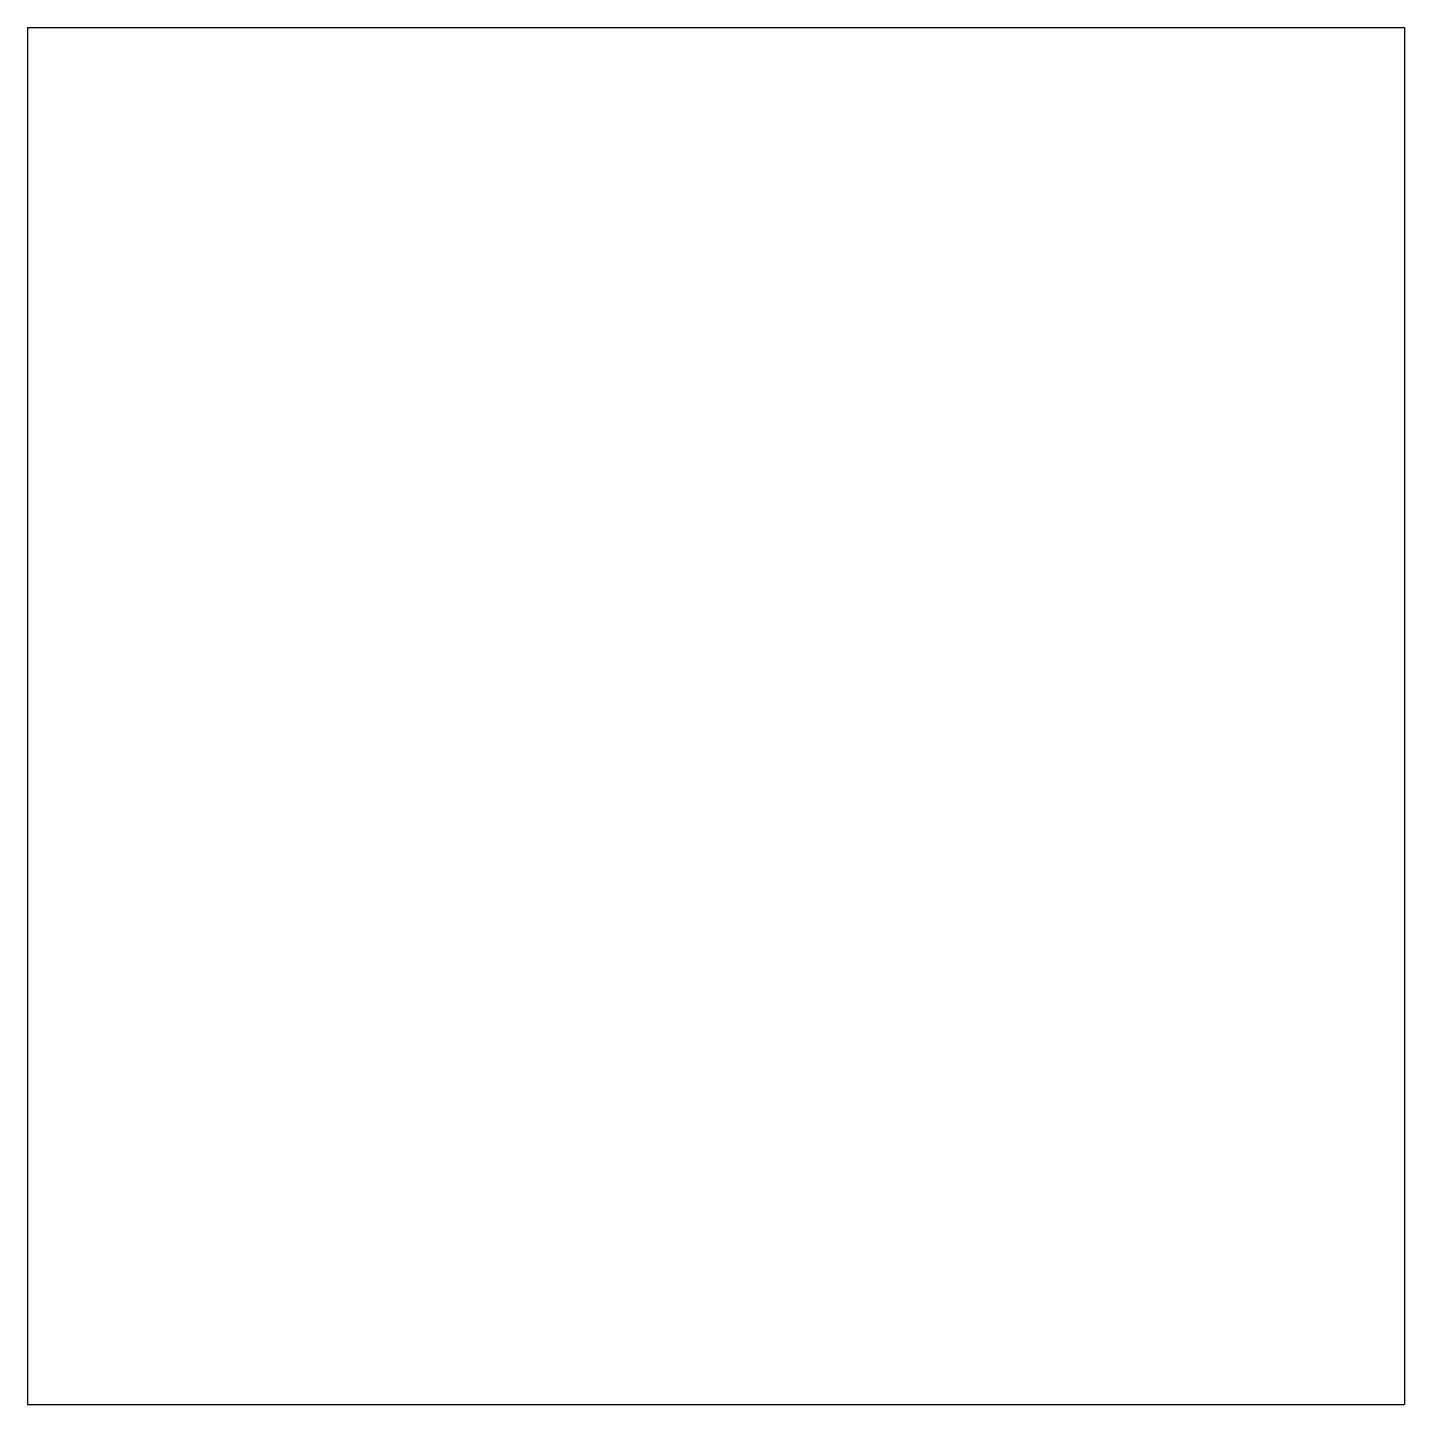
# Model space of a CAD drawing. Extents: x -13.8 to 15.2, y -0.4 to 28.6.
import ezdxf

# ---------------------------------------------------------------- set-up
doc = ezdxf.new("R2010")
doc.units = 0
doc.layers.get('0').update_dxf_attribs({"linetype": 'continuous'})

# ---------------------------------------------------------------- blocks, each defined once
blk = doc.blocks.new('BODY027')
at = {"color": 0}
for p, q in [((-13.849, 28.64), (-13.849, -0.36)), ((-13.849, 28.64), (15.151, 28.64)), ((15.151, 28.64), (15.151, -0.36)), ((-13.849, -0.36), (15.151, -0.36))]:
    blk.add_line(p, q, dxfattribs=at)

msp = doc.modelspace()

# ---------------------------------------------------------------- block references
at = {"color": 0}
msp.add_blockref('BODY027', (0, 0), dxfattribs=at)

doc.saveas('drawing.dxf')
